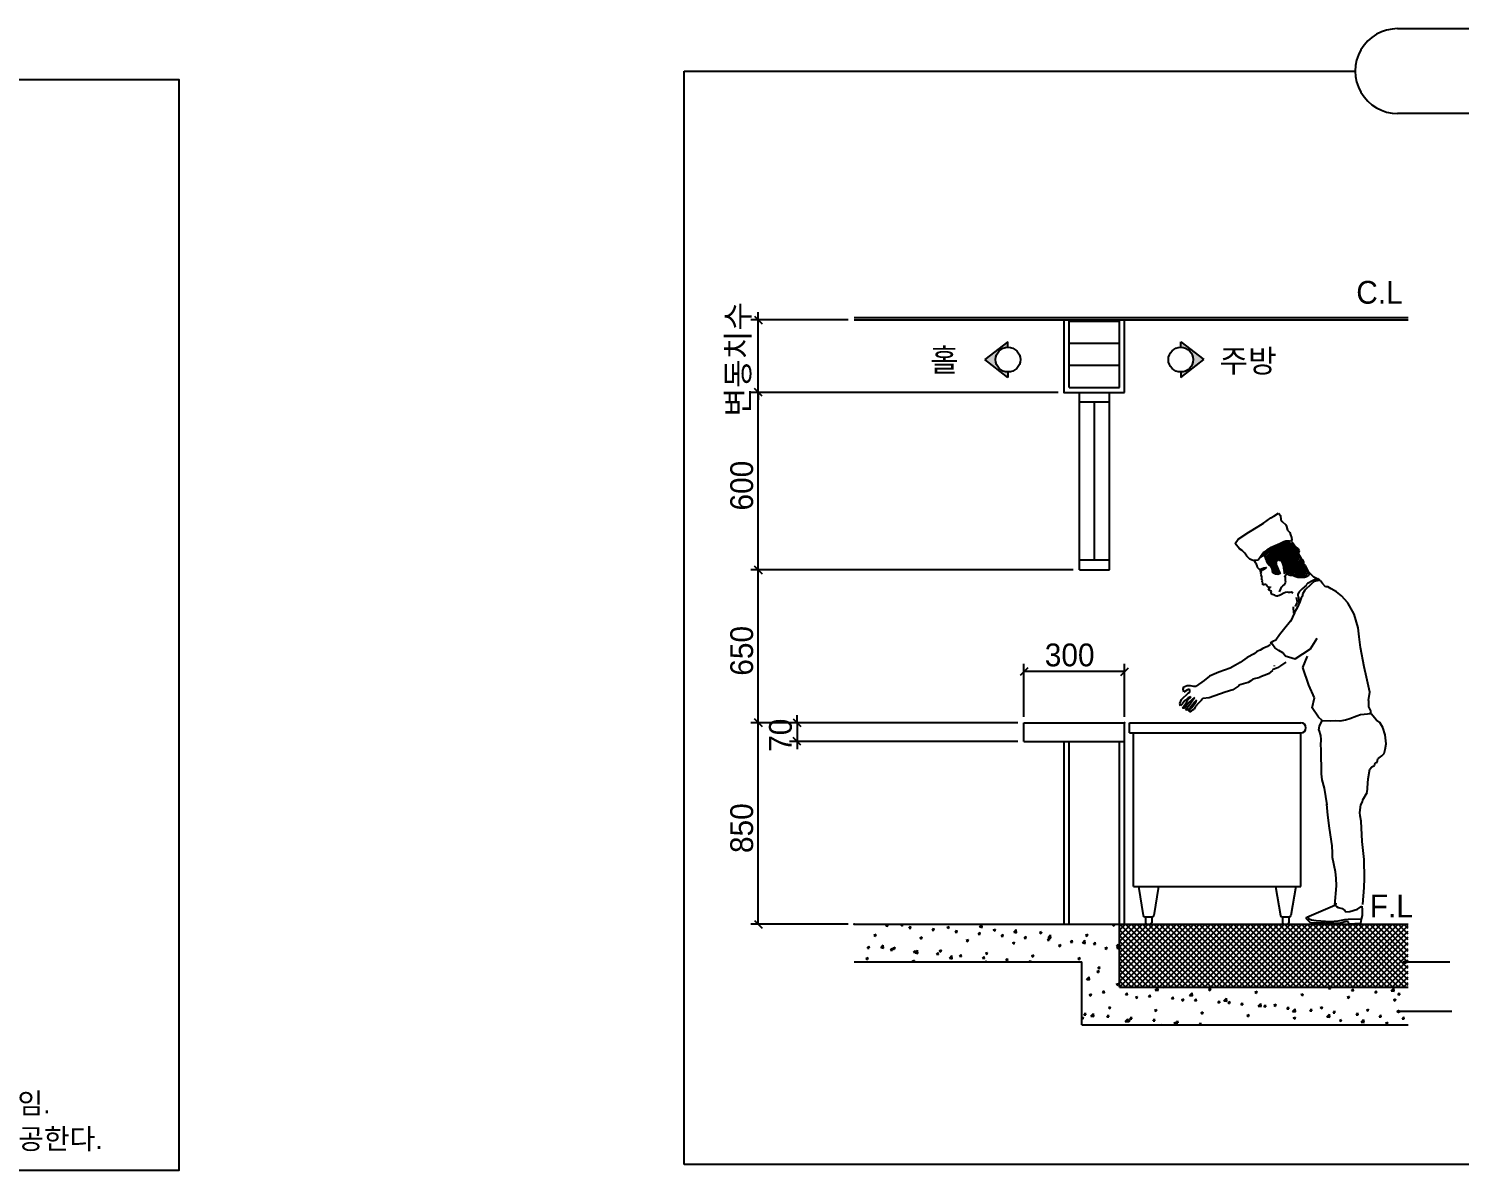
# Model space of a CAD drawing. Header units: millimetres. Extents: x 64500 to 245413, y 550 to 33013.
# Drawn here: x 222193 to 231235, y 11086 to 18300 of the extents above; entities that cross this region are included whole.
import ezdxf

# ---------------------------------------------------------------- set-up
doc = ezdxf.new("R2010")
doc.units = ezdxf.units.MM
doc.header["$LTSCALE"] = 150
doc.header["$MEASUREMENT"] = 0
doc.header["$PDSIZE"] = -10
doc.layers.get('0').update_dxf_attribs({"linetype": 'CONTINUOUS'})
doc.layers.add('SUNIL_BLOCK', color=29, linetype='CONTINUOUS')
doc.styles.add('선일금속', font='')
doc.styles.get('선일금속').set_extended_font_data('Dotum')

msp = doc.modelspace()

# ---------------------------------------------------------------- hatches: boundary and pattern name
at = {"layer": 'SUNIL_BLOCK'}
for points in [[(228382.5, 16286.6), (228382.5, 16321.1), (228236.9, 16208.4), (228382.5, 16095.8), (228382.5, 16130.2, -0.414214), (228304.3, 16208.4, -0.414214)], [(229552.8, 16208.4, -0.414214), (229474.6, 16130.2), (229474.6, 16095.8), (229620.3, 16208.4), (229474.6, 16321.1), (229474.6, 16286.6, -0.414214)]]:
    msp.add_hatch(color=256, dxfattribs=at).paths.add_polyline_path(points)

# ---------------------------------------------------------------- linework, layer by layer
for p, q in [((227371.5, 16459.4), (226756.6, 16459.4)), ((226804.6, 16459.4), (226804.6, 16507.4)), ((226804.6, 16001.3), (226804.6, 16459.4)), ((228699.3, 16001.3), (226756.6, 16001.3)), ((228660.9, 16001.3), (226756.6, 16001.3)), ((226804.6, 14879.2), (226804.6, 16001.3)), ((226804.6, 16001.3), (226804.6, 15953.3)), ((228795.4, 14879.2), (226756.6, 14879.2)), ((228795.4, 14879.2), (226756.6, 14879.2)), ((226804.6, 13913.7), (226804.6, 14879.2)), ((228483.1, 13952.1), (228483.1, 14285.2)), ((229119.5, 14237.2), (228483.1, 14237.2)), ((229119.5, 13952.1), (229119.5, 14285.2)), ((227049.4, 13913.7), (227049.4, 13961.7)), ((228444.7, 13913.7), (226756.6, 13913.7)), ((228444.7, 13913.7), (226756.6, 13913.7)), ((226804.6, 12640.9), (226804.6, 13913.7)), ((228444.7, 13913.7), (227001.4, 13913.7)), ((227049.4, 13913.7), (227049.4, 13795.8)), ((228444.7, 13795.8), (227001.4, 13795.8)), ((227049.4, 13795.8), (227049.4, 13747.8)), ((227371.5, 12640.9), (226756.6, 12640.9))]:
    msp.add_line(p, q)
at = {"color": 0, "linetype": 'ByBlock', "lineweight": -2}
for p, q in [((226780.6, 16483.4), (226828.6, 16435.4)), ((226828.6, 15977.3), (226780.6, 16025.3)), ((226828.6, 15977.3), (226780.6, 16025.3)), ((226780.6, 14903.2), (226828.6, 14855.2)), ((226828.6, 14855.2), (226780.6, 14903.2)), ((228507.1, 14261.2), (228459.1, 14213.2)), ((229095.5, 14213.2), (229143.5, 14261.2)), ((226780.6, 13937.7), (226828.6, 13889.7)), ((226828.6, 13889.7), (226780.6, 13937.7)), ((227025.4, 13937.7), (227073.4, 13889.7)), ((227073.4, 13771.8), (227025.4, 13819.8)), ((226780.6, 12664.9), (226828.6, 12616.9))]:
    msp.add_line(p, q, dxfattribs=at)
at = {"color": 0}
for p, q in [((229978.1, 14876.9), (229986, 14887.2)), ((229980.1, 14870.5), (229996.5, 14891.6)), ((229995.6, 14881.4), (230004.8, 14893.4)), ((230007.6, 14887.8), (230012.7, 14894.4))]:
    msp.add_line(p, q, dxfattribs=at)
at = {"layer": 'SUNIL_BLOCK'}
for p, q in [((230845.2, 18299.7), (235210.5, 18299.7)), ((226335.1, 11123), (226335.1, 18031.6)), ((226335.1, 18031.6), (230577.1, 18031.6)), ((235210.5, 17763.6), (230845.2, 17763.6)), ((227409.9, 16475.4), (230912.5, 16475.4)), ((227409.9, 16459.4), (230912.5, 16459.4)), ((228737.7, 16001.3), (228737.7, 16459.4)), ((228769.5, 16033.1), (228769.5, 16459.4)), ((229087.7, 16033.1), (229087.7, 16459.4)), ((229119.5, 16001.3), (229119.5, 16459.4)), ((228769.5, 16450.8), (229087.7, 16450.8)), ((228382.5, 16321.1), (228236.9, 16208.4)), ((228382.5, 16286.6), (228382.5, 16321.1)), ((228769.5, 16311.6), (229087.7, 16311.6)), ((229474.6, 16286.6), (229474.6, 16321.1)), ((229474.6, 16321.1), (229620.3, 16208.4)), ((228382.5, 16095.8), (228236.9, 16208.4)), ((229474.6, 16095.8), (229620.3, 16208.4)), ((228382.5, 16130.2), (228382.5, 16095.8)), ((228769.5, 16172.4), (229087.7, 16172.4)), ((229474.6, 16130.2), (229474.6, 16095.8)), ((228769.5, 16033.1), (229087.7, 16033.1)), ((228769.5, 16033.1), (229087.7, 16033.1)), ((228737.7, 16001.3), (229119.5, 16001.3)), ((228833.8, 14879.2), (228833.8, 16001.3)), ((228833.8, 15942.6), (229023.4, 15942.6)), ((228928.6, 14944.1), (228928.6, 15942.6)), ((229023.4, 14879.2), (229023.4, 16001.3)), ((229997, 15175), (230044.3, 15209.1)), ((230044.3, 15209.1), (230063.6, 15219.8)), ((230063.6, 15219.8), (230091.4, 15238.8)), ((230091.4, 15238.8), (230104, 15224.2)), ((230104, 15224.2), (230107.5, 15196.7)), ((230107.5, 15196.7), (230115.2, 15185.9)), ((229838.3, 15074.8), (229905.1, 15117.4)), ((229905.1, 15117.4), (229963.3, 15152.9)), ((229963.3, 15152.9), (229997, 15175)), ((230115.2, 15185.9), (230138.2, 15165)), ((230138.2, 15165), (230143, 15153.8)), ((230143, 15153.8), (230148.9, 15131)), ((230148.9, 15131), (230163.4, 15115.3)), ((230163.4, 15115.3), (230167.1, 15101)), ((229818.4, 15045.6), (229838.3, 15074.8)), ((229846.3, 15012.5), (229818.4, 15045.6)), ((229863.1, 15002.9), (229846.3, 15012.5)), ((230004.7, 14966.1), (230046.5, 15020.3)), ((230009.9, 14954.6), (230069.7, 15032.2)), ((230015.4, 14943.5), (230090.8, 15041.2)), ((230046.8, 15020.5), (230019.1, 15003.8)), ((230019.5, 14930.6), (230112.4, 15051.1)), ((230025.2, 14919.7), (230133.5, 15060.1)), ((230032.6, 14911.1), (230148.7, 15061.6)), ((230041.6, 14904.5), (230161.9, 15060.4)), ((230055.4, 15026), (230046.8, 15020.5)), ((230050.4, 14897.7), (230170.7, 15053.6)), ((230100.1, 15045.2), (230055.4, 15026)), ((230098.2, 14941.5), (230182.1, 15050.2)), ((230125.5, 15057.3), (230100.1, 15045.2)), ((230108.6, 14936.6), (230189, 15040.8)), ((230116.6, 14928.8), (230196, 15031.8)), ((230120.5, 14915.7), (230203.4, 15023)), ((230124.7, 14902.9), (230211.8, 15015.8)), ((230138.9, 15062), (230125.5, 15057.3)), ((230148.6, 15061.6), (230138.9, 15062)), ((230161.3, 15060.5), (230148.6, 15061.6)), ((230170.7, 15058.7), (230161.3, 15060.5)), ((230167.1, 15101), (230173.8, 15084)), ((230177.4, 15069.7), (230170.7, 15058.7)), ((230173.8, 15084), (230177.4, 15069.7)), ((230174.8, 15058.4), (230180.8, 15052)), ((230180.8, 15052), (230190.3, 15039)), ((230190.3, 15039), (230202.2, 15024.1)), ((230202.2, 15024.1), (230216.3, 15011.9)), ((230216.3, 15011.9), (230222.5, 15000.9)), ((228833.8, 14944.1), (229023.4, 14944.1)), ((229879.6, 14985.8), (229863.1, 15002.9)), ((229891.4, 14966.5), (229879.6, 14985.8)), ((229905.6, 14953.8), (229891.4, 14966.5)), ((229911, 14948.5), (229905.6, 14953.8)), ((229936.2, 14936.9), (229911, 14948.5)), ((229951.3, 14939.9), (229941.2, 14941.1)), ((229945.8, 14925.2), (229941.7, 14936.5)), ((229952.1, 14916.5), (229945.8, 14925.2)), ((229963.6, 14941.5), (229951.3, 14939.9)), ((229968.1, 14946.8), (229963.6, 14941.5)), ((229969.2, 14949.9), (229964.1, 14940.5)), ((229979, 14959.9), (229968.1, 14946.8)), ((229982.5, 14969.5), (229969.2, 14949.9)), ((229995.2, 14971.6), (229979, 14959.9)), ((229989.2, 14977.7), (229982.5, 14969.5)), ((230000.1, 14990.9), (229989.2, 14977.7)), ((229994.5, 14971.2), (230020.2, 15004.5)), ((230008.7, 14963.8), (229995.2, 14971.6)), ((230019.1, 15003.8), (230000.1, 14990.9)), ((230009.9, 14954.6), (230008.7, 14963.8)), ((230016.4, 14941.2), (230009.9, 14954.6)), ((230021.1, 14925.3), (230016.4, 14941.2)), ((230030.5, 14912.6), (230021.1, 14925.3)), ((230047.8, 14894.4), (230079.1, 14935)), ((230091.8, 14944.1), (230075.5, 14932.4)), ((230075.5, 14932.4), (230076.7, 14923.2)), ((230076.7, 14923.2), (230078.2, 14911.6)), ((230094.3, 14944.4), (230091.8, 14944.1)), ((230105.3, 14936.2), (230094.3, 14944.4)), ((230110, 14936.8), (230105.3, 14936.2)), ((230116, 14930.5), (230110, 14936.8)), ((230120.1, 14919.2), (230116, 14930.5)), ((230126.8, 14887.3), (230219.1, 15006.9)), ((230129, 14872), (230219.3, 14989)), ((230133.2, 14841), (230227.9, 14963.7)), ((230136.3, 14863.2), (230221.5, 14973.6)), ((230154, 14849.7), (230234.5, 14954)), ((230165.7, 14846.5), (230241.8, 14945.2)), ((230179.2, 14845.9), (230247.5, 14934.4)), ((230219.3, 14988.7), (230217.9, 14979)), ((230217.9, 14979), (230233.5, 14955.2)), ((230222.5, 15000.9), (230219.3, 14988.7)), ((230233.5, 14955.2), (230242.3, 14944.5)), ((230242.3, 14944.5), (230249.2, 14931.2)), ((230250.1, 14924.2), (230246.8, 14909.8)), ((230249.2, 14931.2), (230250.1, 14924.2)), ((228833.8, 14879.2), (229023.4, 14879.2)), ((229958.3, 14905.5), (229952.1, 14916.5)), ((229959.8, 14893.9), (229958.3, 14905.5)), ((229971.4, 14881.4), (229959.8, 14893.9)), ((229976.5, 14882), (229971.4, 14881.4)), ((229980.8, 14868.3), (229976.5, 14882)), ((229978.4, 14883.9), (229995.6, 14891.4)), ((229982.1, 14875.1), (229978.4, 14875.4)), ((229979.8, 14856.4), (229984.8, 14857.1)), ((229983.5, 14847.6), (229979.8, 14856.4)), ((229984.8, 14857.1), (229980.8, 14868.3)), ((229988.1, 14877.5), (229982.1, 14875.1)), ((229987.5, 14836.3), (229983.5, 14847.6)), ((229988.4, 14829.3), (229987.5, 14836.3)), ((229995, 14881.1), (229988.1, 14877.5)), ((230001.6, 14884.5), (229995, 14881.1)), ((229995.6, 14891.4), (230000.5, 14892.8)), ((230000.5, 14892.8), (230012.2, 14894.3)), ((230005, 14886.5), (230001.6, 14884.5)), ((230009.5, 14888.8), (230005, 14886.5)), ((230016.9, 14894.9), (230009.5, 14888.8)), ((230012.2, 14894.3), (230016.9, 14894.9)), ((230044.3, 14902.6), (230030.5, 14912.6)), ((230051.2, 14886.7), (230044.3, 14902.6)), ((230057, 14861.7), (230051.2, 14886.7)), ((230052.3, 14881.9), (230077.8, 14915)), ((230055.5, 14867.9), (230082.1, 14902.3)), ((230073.3, 14852), (230057, 14861.7)), ((230062.4, 14858.5), (230086.7, 14890.1)), ((230072, 14852.8), (230091.8, 14878.4)), ((230088.5, 14851.5), (230073.3, 14852)), ((230078.2, 14911.6), (230082, 14902.5)), ((230082, 14902.5), (230089.7, 14882.4)), ((230085.2, 14851.6), (230097.3, 14867.4)), ((230103.1, 14855.9), (230088.5, 14851.5)), ((230089.7, 14882.4), (230103.1, 14855.9)), ((230102.3, 14855.6), (230102.9, 14856.3)), ((230120.7, 14914.6), (230120.1, 14919.2)), ((230124.1, 14907.9), (230120.7, 14914.6)), ((230125.6, 14896.3), (230124.1, 14907.9)), ((230126.5, 14889.6), (230125.6, 14896.3)), ((230125.6, 14856.3), (230129.8, 14864)), ((230127.7, 14880.1), (230126.5, 14889.6)), ((230126.5, 14875.3), (230135.3, 14863.9)), ((230128.3, 14875.6), (230127.7, 14880.1)), ((230131.4, 14871.3), (230128.3, 14875.6)), ((230129.8, 14864), (230132, 14866.7)), ((230132, 14866.7), (230131.4, 14871.3)), ((230136.5, 14831.9), (230132.4, 14843.2)), ((230135.3, 14863.9), (230144.5, 14858.2)), ((230137.4, 14824.9), (230136.5, 14831.9)), ((230144.5, 14858.2), (230153, 14850)), ((230153, 14850), (230166.7, 14846.2)), ((230166.7, 14846.2), (230182.7, 14845.8)), ((230182.7, 14845.8), (230195.9, 14840.7)), ((230190.8, 14842.7), (230248.6, 14917.6)), ((230195.9, 14840.7), (230207.3, 14835.3)), ((230201.3, 14838.1), (230257.8, 14911.2)), ((230207.3, 14835.3), (230213.7, 14833.9)), ((230212.4, 14834.2), (230264.7, 14902)), ((230213.7, 14833.9), (230245.6, 14833.4)), ((230226.1, 14833.7), (230270.2, 14890.8)), ((230240, 14833.5), (230275.6, 14879.7)), ((230245.6, 14833.4), (230255.5, 14833.6)), ((230262.3, 14907.1), (230251, 14917.4)), ((230254.1, 14833.5), (230281.1, 14868.5)), ((230255.5, 14833.6), (230268.2, 14838.5)), ((230282.9, 14864.8), (230262.3, 14907.1)), ((230268.2, 14838.5), (230283, 14846.2)), ((230300.1, 14848.4), (230282.9, 14864.8)), ((230283, 14846.2), (230286.4, 14849)), ((230286.4, 14849), (230288.5, 14852.6)), ((230288.5, 14852.6), (230290.2, 14856.4)), ((230314.6, 14833.5), (230300.1, 14848.4)), ((230327.8, 14828.3), (230314.6, 14833.5)), ((229986.2, 14826.5), (229988.4, 14829.3)), ((229987.4, 14817.4), (229986.2, 14826.5)), ((229990.2, 14815.3), (229987.4, 14817.4)), ((229988.9, 14805.8), (229990.2, 14815.3)), ((229989.2, 14803.3), (229988.9, 14805.8)), ((229992.3, 14799.1), (229989.2, 14803.3)), ((229993.2, 14792.1), (229992.3, 14799.1)), ((229994.1, 14785.3), (229993.2, 14792.1)), ((230001.3, 14786.3), (229994.1, 14785.3)), ((230003.9, 14786.6), (230001.3, 14786.3)), ((230013.7, 14787.9), (230003.9, 14786.6)), ((230011.2, 14787.5), (230013.7, 14787.9)), ((230016.9, 14783.3), (230011.2, 14787.5)), ((230020.3, 14776.9), (230016.9, 14783.3)), ((230025.9, 14770.5), (230020.3, 14776.9)), ((230031.3, 14768.7), (230025.9, 14770.5)), ((230029.9, 14759.2), (230036.7, 14767.2)), ((230036.2, 14750.5), (230029.9, 14759.2)), ((230034.1, 14766.9), (230031.3, 14768.7)), ((230046.9, 14745), (230036.2, 14750.5)), ((230036.7, 14767.2), (230041.1, 14770)), ((230041.1, 14770), (230043, 14774.9)), ((230045.6, 14735.2), (230046.9, 14745)), ((230097.5, 14741.9), (230107.8, 14759.7)), ((230107.8, 14759.7), (230111.6, 14769.8)), ((230111.6, 14769.8), (230120.5, 14778)), ((230120.5, 14778), (230127.3, 14785.8)), ((230127.3, 14785.8), (230129.5, 14786.1)), ((230129.5, 14786.1), (230137.8, 14801.4)), ((230136.6, 14810.6), (230137.4, 14824.9)), ((230137.8, 14801.4), (230136.6, 14810.6)), ((230173.4, 14739.9), (230163.6, 14736.4)), ((230184.4, 14732), (230173.4, 14739.9)), ((230222.9, 14740.9), (230215, 14725.8)), ((230242.5, 14760.2), (230222.9, 14740.9)), ((230268.2, 14784.2), (230242.5, 14760.2)), ((230258.9, 14750.9), (230243.9, 14726.1)), ((230298.2, 14789.5), (230258.9, 14750.9)), ((230276.2, 14793.1), (230266.9, 14785)), ((230306.9, 14810.1), (230275.7, 14794)), ((230318.5, 14806.7), (230298.2, 14789.5)), ((230320.3, 14817.1), (230306.9, 14810.1)), ((230345.3, 14813.4), (230318.5, 14806.7)), ((230339, 14823.6), (230320.3, 14817.1)), ((230341.4, 14820.5), (230327.8, 14828.3)), ((230352.5, 14816), (230341.4, 14824.5)), ((230357.3, 14810.1), (230345.3, 14813.4)), ((230371.1, 14792.8), (230357.3, 14810.1)), ((230388.9, 14771.9), (230371.1, 14792.8)), ((230404.7, 14772.3), (230388.9, 14771.9)), ((230424.9, 14759.8), (230404.7, 14772.3)), ((230457.8, 14741.3), (230424.9, 14759.8)), ((230490.4, 14715.6), (230457.8, 14741.3)), ((230046.2, 14730.6), (230045.6, 14735.2)), ((230054.7, 14724.6), (230046.2, 14730.6)), ((230059.7, 14723), (230054.7, 14724.6)), ((230070.5, 14719.8), (230059.7, 14723)), ((230071.1, 14714.9), (230070.5, 14719.8)), ((230081.2, 14714), (230071.1, 14714.9)), ((230085.9, 14714.6), (230081.2, 14714)), ((230091, 14715.3), (230085.9, 14714.6)), ((230098.3, 14718.4), (230091, 14715.3)), ((230103, 14719), (230098.3, 14718.4)), ((230114.8, 14725.5), (230103, 14719)), ((230117, 14728), (230114.8, 14725.5)), ((230126.5, 14731.7), (230117, 14728)), ((230135.7, 14737.5), (230126.5, 14731.7)), ((230145.9, 14738.8), (230135.7, 14737.5)), ((230156, 14737.7), (230145.9, 14738.8)), ((230163.6, 14736.4), (230156, 14737.7)), ((230199.7, 14648.7), (230211.4, 14675)), ((230211.4, 14675), (230206.2, 14705.4)), ((230226.3, 14677.9), (230210.4, 14640.1)), ((230215, 14725.8), (230214, 14713)), ((230214, 14713), (230217.9, 14709.5)), ((230217.9, 14709.5), (230220, 14688.1)), ((230220, 14688.1), (230221.1, 14678.4)), ((230221.1, 14678.4), (230223.2, 14664.4)), ((230236, 14703.4), (230226.3, 14677.9)), ((230243, 14713.4), (230236, 14703.4)), ((230243.9, 14726.1), (230243, 14713.4)), ((230529.6, 14672.5), (230490.4, 14715.6)), ((230570.8, 14600.2), (230529.6, 14672.5)), ((230193.7, 14608.9), (230168.5, 14554)), ((230190, 14606.7), (230186.9, 14645.4)), ((230210.4, 14640.1), (230192.2, 14608.9)), ((230595.3, 14514.6), (230570.8, 14600.2)), ((230097.7, 14468.8), (230074.4, 14436.6)), ((230123.9, 14500.7), (230097.7, 14468.8)), ((230167.7, 14555.5), (230123.9, 14500.7)), ((230602, 14457.6), (230595.3, 14514.6)), ((229993, 14383), (229975.5, 14371.8)), ((230023.4, 14396.2), (229993, 14383)), ((230038.8, 14407.5), (230023.4, 14396.2)), ((230056.6, 14427.9), (230039, 14416.7)), ((230039, 14416.7), (230053.9, 14411.7)), ((230068.2, 14387.8), (230053.8, 14409.2)), ((230074.4, 14436.6), (230056.6, 14427.9)), ((230094.8, 14370.7), (230068.2, 14387.8)), ((230198.4, 14318.4), (230294.8, 14381.1)), ((230294.8, 14381.1), (230336.7, 14447.6)), ((230610.2, 14388.7), (230602, 14457.6)), ((230633.8, 14268.2), (230610.2, 14388.7)), ((229850.8, 14293.6), (229820.3, 14278.2)), ((229894.2, 14325.2), (229850.8, 14293.6)), ((229937.4, 14349.5), (229894.2, 14325.2)), ((229955.1, 14363.2), (229937.4, 14349.5)), ((229975.5, 14371.8), (229955.1, 14363.2)), ((230119.7, 14355.8), (230094.8, 14370.7)), ((230137.7, 14296.8), (230104.8, 14274.4)), ((230133.7, 14336.7), (230119.7, 14355.8)), ((230176.1, 14321.3), (230134, 14334.2)), ((230175.9, 14323.7), (230198.4, 14318.4)), ((230247, 14263.9), (230274.7, 14335.6)), ((229656.3, 14208.2), (229622.9, 14181.2)), ((229714.3, 14234.5), (229656.3, 14208.2)), ((229787.5, 14258.2), (229714.3, 14234.5)), ((229820.3, 14278.2), (229787.5, 14258.2)), ((229975.1, 14198.8), (229930.1, 14188.4)), ((229975.2, 14201.2), (229975.1, 14198.8)), ((230028.2, 14223.1), (229975.2, 14201.2)), ((230054.1, 14243.2), (230028.2, 14223.1)), ((230086.8, 14261.1), (230054.2, 14247.9)), ((230064.9, 14275.6), (230064.8, 14271)), ((230104.8, 14274.4), (230086.8, 14261.1)), ((230283.9, 14150.7), (230247, 14263.9)), ((230649.3, 14201.6), (230633.8, 14268.2)), ((230669.2, 14107.1), (230649.3, 14201.6)), ((229489.1, 14126.6), (229494.7, 14140.6)), ((229493.7, 14107.7), (229489.1, 14126.6)), ((229516.4, 14121.2), (229493.7, 14107.7)), ((229494.7, 14140.6), (229514.7, 14149.3)), ((229514.7, 14149.3), (229534.8, 14148.7)), ((229529, 14125.5), (229516.4, 14121.2)), ((229523.2, 14102.2), (229533.6, 14109)), ((229533.6, 14109), (229529, 14125.5)), ((229534.8, 14148.7), (229554.5, 14145.7)), ((229554.5, 14145.7), (229572.1, 14145.1)), ((229622.9, 14181.2), (229572.1, 14145.1)), ((229755.6, 14107.1), (229654.5, 14070.3)), ((229803.2, 14122), (229755.6, 14107.1)), ((229841.3, 14146.7), (229803.2, 14122)), ((229841.5, 14151.3), (229841.3, 14146.7)), ((229899.5, 14168.4), (229841.5, 14151.3)), ((229917.4, 14179.6), (229899.5, 14168.4)), ((229930.1, 14188.4), (229917.4, 14179.6)), ((230319.7, 14071.6), (230283.9, 14150.7)), ((230661.1, 14054.8), (230669.2, 14107.1)), ((229468.9, 14036.1), (229474.4, 14049.8)), ((229473.6, 14021.8), (229468.9, 14036.1)), ((229483.7, 14031), (229473.6, 14021.8)), ((229474.4, 14049.8), (229479.9, 14061.4)), ((229479.9, 14061.4), (229523.2, 14102.2)), ((229499.4, 14054), (229483.7, 14031)), ((229485.5, 14005.1), (229493.3, 14019.1)), ((229493.3, 14019.1), (229511.5, 14041.9)), ((229513.6, 14025.3), (229498, 14004.8)), ((229512.1, 14062.9), (229499.4, 14054)), ((229510.4, 14004.4), (229523.3, 14018.2)), ((229511.5, 14041.9), (229519.7, 14058)), ((229522.3, 14071.8), (229512.1, 14062.9)), ((229526.5, 14041.5), (229513.6, 14025.3)), ((229519.7, 14058), (229537.4, 14076)), ((229537.5, 14078.4), (229522.3, 14071.8)), ((229523.3, 14018.2), (229562.2, 14073.1)), ((229562.2, 14073.1), (229526.5, 14041.5)), ((229551.1, 14029.1), (229532.9, 14008.4)), ((229537.4, 14076), (229537.5, 14078.4)), ((229545.4, 14010.5), (229550.8, 14019.5)), ((229550.8, 14019.5), (229556, 14024)), ((229556.5, 14038.1), (229551.1, 14029.1)), ((229556, 14024), (229569.1, 14044.8)), ((229561.4, 14045.1), (229556.5, 14038.1)), ((229566.7, 14049.5), (229561.4, 14045.1)), ((229571, 14021.4), (229565.6, 14014.5)), ((229574.2, 14056.4), (229566.7, 14049.5)), ((229569.1, 14044.8), (229574.2, 14056.4)), ((229573.3, 14025.9), (229571, 14021.4)), ((229586.1, 14037.3), (229573.3, 14025.9)), ((229594.1, 14046.3), (229586.1, 14037.3)), ((229604.2, 14055.5), (229594.1, 14046.3)), ((229614.4, 14066.9), (229604.2, 14055.5)), ((229654.5, 14070.3), (229614.4, 14066.9)), ((230304.3, 14009.1), (230319.7, 14071.6)), ((230660.4, 14054.7), (230660.4, 14015.1)), ((229498, 14004.8), (229485.5, 14005.1)), ((229507.5, 13992.8), (229507.6, 13995.2)), ((229520, 13994.9), (229507.5, 13992.8)), ((229507.6, 13995.2), (229510.4, 14004.4)), ((229532.9, 14008.4), (229520, 13994.9)), ((229524.9, 13987.7), (229532.5, 13996.7)), ((229530, 13985.1), (229524.9, 13987.7)), ((229534.7, 13982.7), (229530, 13985.1)), ((229532.5, 13996.7), (229535.2, 14001.2)), ((229537.2, 13982.7), (229534.7, 13982.7)), ((229535.2, 14001.2), (229537.9, 14003.6)), ((229547.5, 13994.1), (229537.2, 13982.7)), ((229537.9, 14003.6), (229545.4, 14010.5)), ((229552.6, 13993.9), (229547.5, 13994.1)), ((229557.9, 14000.6), (229552.6, 13993.9)), ((229560.1, 14000.5), (229557.9, 14000.6)), ((229565.6, 14014.5), (229560.1, 14000.5)), ((230344.1, 13948.7), (230304.3, 14009.1)), ((230367.5, 13927.2), (230344.1, 13948.7)), ((230368.2, 13928.6), (230360.9, 13924.1)), ((230421.5, 13924.8), (230369.6, 13926.7)), ((230516.2, 13930), (230479.6, 13923.4)), ((230542.6, 13939.6), (230516.2, 13930)), ((230587, 13954.7), (230542.6, 13939.6)), ((230611.3, 13964.4), (230587, 13954.7)), ((230676.9, 13971.2), (230611.3, 13964.4)), ((230660.4, 14015.1), (230676.7, 13984.7)), ((230676.7, 13984.7), (230668.5, 13971)), ((230711.1, 13931), (230676.9, 13971.2)), ((230732.8, 13915.1), (230711.1, 13931)), ((228483.1, 13913.7), (229119.5, 13913.7)), ((228483.1, 13795.8), (228483.1, 13913.7)), ((229119.5, 13795.8), (229119.5, 13913.7)), ((229151.3, 13913.7), (230233.3, 13913.7)), ((229151.3, 13850.1), (229151.3, 13913.7)), ((229151.3, 13850.1), (230233.3, 13850.1)), ((229175.2, 12879.5), (229175.2, 13850.1)), ((230233.3, 12879.5), (230233.3, 13850.1)), ((230346.9, 13866.9), (230350.8, 13893.6)), ((230346.9, 13866.9), (230357.9, 13832.5)), ((230350.8, 13893.6), (230368.6, 13925.5)), ((230450.5, 13925.1), (230421.5, 13924.8)), ((230479.6, 13923.4), (230450.5, 13925.1)), ((230752.1, 13883.6), (230732.8, 13915.1)), ((230765.8, 13838), (230752.1, 13883.6)), ((230771.9, 13780.1), (230765.8, 13838)), ((228483.1, 13795.8), (229119.5, 13795.8)), ((228737.7, 12640.9), (228737.7, 13795.8)), ((228769.5, 12640.9), (228769.5, 13795.8)), ((229087.7, 12640.9), (229087.7, 13795.8)), ((229119.5, 12640.9), (229119.5, 13795.8)), ((230360.2, 13801.6), (230357.6, 13778.2)), ((230357.6, 13778.2), (230360.3, 13741.6)), ((230357.9, 13832.5), (230359.8, 13807.6)), ((230359.8, 13807.6), (230360.2, 13801.6)), ((230766.5, 13744.8), (230771.9, 13780.1)), ((230360.3, 13741.6), (230362.8, 13590.7)), ((230699.5, 13644.6), (230702.3, 13660.3)), ((230702.3, 13660.3), (230716.3, 13665.2)), ((230716.3, 13665.2), (230720.9, 13686.8)), ((230720.9, 13686.8), (230744.6, 13704.1)), ((230744.6, 13704.1), (230760, 13718.9)), ((230760, 13718.9), (230766.5, 13744.8)), ((230362.8, 13590.7), (230367, 13553.7)), ((230659.9, 13560.1), (230670, 13620.8)), ((230670, 13620.8), (230681.4, 13635.3)), ((230681.4, 13635.3), (230699.5, 13644.6)), ((230367, 13553.7), (230380.2, 13500.2)), ((230380.2, 13500.2), (230398.7, 13395.5)), ((230624.3, 13427.1), (230652, 13473.9)), ((230652, 13473.9), (230659.9, 13560.1)), ((230403, 13329), (230397.7, 13398.9)), ((230605.5, 13345.8), (230612.8, 13394.6)), ((230612.8, 13394.6), (230622.3, 13414.9)), ((230622.3, 13414.9), (230624.3, 13427.1)), ((230413.8, 13248), (230403, 13329)), ((230609.2, 13324.8), (230605.5, 13345.8)), ((230615.4, 13292), (230609.2, 13324.8)), ((230430.9, 13136.9), (230413.8, 13248)), ((230621.3, 13163.2), (230615.4, 13292)), ((230433.5, 13092.7), (230430.9, 13136.9)), ((230632.7, 13050.8), (230621.3, 13163.2)), ((230432.8, 13072.2), (230433.5, 13092.7)), ((230433.5, 13062.9), (230432.8, 13072.2)), ((230451.4, 12971.3), (230433.5, 13062.9)), ((230635.9, 12929.5), (230632.7, 13050.8)), ((230456.1, 12932.6), (230451.4, 12971.3)), ((230459.1, 12883.8), (230456.1, 12932.6)), ((229175.2, 12879.5), (230233.3, 12879.5)), ((229207, 12879.5), (229237.7, 12695.3)), ((229334.3, 12879.5), (229303.6, 12695.3)), ((230074.2, 12879.5), (230104.9, 12695.3)), ((230201.4, 12879.5), (230170.7, 12695.3)), ((230449.1, 12762.2), (230459.1, 12883.8)), ((230626.1, 12766.2), (230633.1, 12873.6)), ((230633.1, 12873.6), (230635.9, 12929.5)), ((230271.7, 12684.9), (230449.1, 12762.2)), ((230455.1, 12774.9), (230453.3, 12759.8)), ((230453.3, 12759.8), (230457.8, 12753.6)), ((230457.8, 12753.6), (230470, 12747.2)), ((230591.6, 12736.9), (230619.3, 12754.5)), ((230619.3, 12754.5), (230620.9, 12732.6)), ((229245.6, 12688.6), (229295.8, 12688.6)), ((229250.8, 12688.6), (229250.8, 12648.8)), ((229290.6, 12688.6), (229290.6, 12648.8)), ((230112.7, 12688.6), (230162.9, 12688.6)), ((230117.9, 12688.6), (230117.9, 12648.8)), ((230157.7, 12688.6), (230157.7, 12648.8)), ((230266.4, 12676.3), (230271.7, 12684.9)), ((230293.4, 12649.4), (230266.4, 12676.3)), ((230280, 12680.9), (230279.7, 12685.5)), ((230285.4, 12673.1), (230280, 12680.9)), ((230299.9, 12665.7), (230285.4, 12673.1)), ((230329.9, 12662.5), (230299.9, 12665.7)), ((230418.4, 12656.9), (230329.9, 12662.5)), ((230467.7, 12660.5), (230418.4, 12656.9)), ((230509.6, 12669.4), (230467.7, 12660.5)), ((230470, 12747.2), (230495.5, 12739.8)), ((230495.5, 12739.8), (230512.3, 12727.1)), ((230533.4, 12671.2), (230509.6, 12669.4)), ((230512.3, 12727.1), (230516.8, 12720.1)), ((230516.8, 12720.1), (230543.5, 12722.1)), ((230614.3, 12673.4), (230533.4, 12671.2)), ((230543.5, 12722.1), (230591.6, 12736.9)), ((230614.4, 12672.6), (230609.4, 12646.3)), ((230621.5, 12695.5), (230614.4, 12672.6)), ((230620.9, 12732.6), (230621.5, 12695.5)), ((227409.9, 12640.9), (229087.7, 12640.9)), ((227534.2, 12571.7), (227548.4, 12577.2)), ((227534.3, 12571.6), (227544.4, 12564.8)), ((227544.5, 12564.8), (227548.6, 12577)), ((227611.1, 12629.8), (227620.3, 12640.9)), ((227611.2, 12629.8), (227623.3, 12628.7)), ((227623.8, 12628.7), (227621.5, 12640.9)), ((227704.9, 12637.3), (227714.3, 12640.9)), ((227705.1, 12637.1), (227715.2, 12630.3)), ((227715.2, 12630.3), (227718.8, 12640.9)), ((227756.8, 12617.1), (227766.6, 12628.8)), ((227756.9, 12617), (227769.1, 12616)), ((227769.5, 12615.9), (227767.2, 12628.7)), ((227902.6, 12604.3), (227912.4, 12616)), ((227902.7, 12604.3), (227914.8, 12603.2)), ((227915.3, 12603.2), (227912.9, 12615.9)), ((227996.9, 12621), (228011.2, 12626.5)), ((227997.1, 12620.8), (228007.2, 12614)), ((228007.2, 12614), (228011.4, 12626.3)), ((228048.3, 12591.6), (228058.1, 12603.3)), ((228048.4, 12591.5), (228060.6, 12590.5)), ((228061, 12590.4), (228058.7, 12603.2)), ((228194.1, 12578.8), (228203.9, 12590.5)), ((228194.2, 12578.8), (228206.3, 12577.7)), ((228202.1, 12623.9), (228218, 12640.4)), ((228202.2, 12623.8), (228220.3, 12621)), ((228206.8, 12577.7), (228204.4, 12590.4)), ((228220.2, 12621), (228218, 12640.3)), ((228289, 12604.7), (228303.2, 12610.2)), ((228289.1, 12604.6), (228299.2, 12597.8)), ((228299.3, 12597.8), (228303.4, 12610)), ((228339.8, 12566.1), (228349.6, 12577.8)), ((228352.5, 12564.9), (228350.2, 12577.7)), ((228419, 12590.3), (228434.8, 12606.8)), ((228419.1, 12590.1), (228437.2, 12587.3)), ((228437.1, 12587.3), (228434.8, 12606.6)), ((228581, 12588.5), (228595.2, 12593.9)), ((228581.1, 12588.3), (228591.2, 12581.5)), ((228591.3, 12581.5), (228595.4, 12593.8)), ((228635.9, 12556.6), (228651.7, 12573.1)), ((228653.9, 12553.7), (228651.7, 12573)), ((228873, 12572.2), (228887.2, 12577.6)), ((228873.1, 12572), (228883.3, 12565.2)), ((228883.3, 12565.2), (228887.4, 12577.5)), ((229043.7, 12637.7), (229052, 12640.9)), ((229043.9, 12637.6), (229054, 12630.7)), ((229054, 12630.7), (229057.4, 12640.9)), ((229087.7, 12640.9), (230912.5, 12640.9)), ((229087.7, 12243.1), (229087.7, 12640.9)), ((229087.7, 12639.2), (229089.3, 12640.9)), ((229087.7, 12603.3), (229125.2, 12640.9)), ((229087.7, 12567.4), (229161.2, 12640.9)), ((229087.7, 12531.5), (229197.1, 12640.9)), ((229087.7, 12495.6), (229233, 12640.9)), ((229087.7, 12459.6), (229268.9, 12640.9)), ((229087.7, 12423.7), (229304.9, 12640.9)), ((229087.7, 12387.8), (229340.8, 12640.9)), ((229087.7, 12351.9), (229376.7, 12640.9)), ((229087.7, 12316), (229412.6, 12640.9)), ((229087.7, 12280), (229448.5, 12640.9)), ((229087.7, 12244.1), (229484.5, 12640.9)), ((229450.7, 12243.1), (229087.7, 12606.1)), ((229414.7, 12243.1), (229087.7, 12570.2)), ((229486.6, 12243.1), (229088.8, 12640.9)), ((229122.6, 12243.1), (229520.4, 12640.9)), ((229522.5, 12243.1), (229124.7, 12640.9)), ((229158.5, 12243.1), (229556.3, 12640.9)), ((229558.4, 12243.1), (229160.7, 12640.9)), ((229194.5, 12243.1), (229592.2, 12640.9)), ((229594.4, 12243.1), (229196.6, 12640.9)), ((229230.4, 12243.1), (229628.1, 12640.9)), ((229630.3, 12243.1), (229232.5, 12640.9)), ((229266.3, 12243.1), (229664.1, 12640.9)), ((229666.2, 12243.1), (229268.4, 12640.9)), ((229302.2, 12243.1), (229700, 12640.9)), ((229702.1, 12243.1), (229304.3, 12640.9)), ((229338.1, 12243.1), (229735.9, 12640.9)), ((229738, 12243.1), (229340.3, 12640.9)), ((229374.1, 12243.1), (229771.8, 12640.9)), ((229774, 12243.1), (229376.2, 12640.9)), ((229410, 12243.1), (229807.7, 12640.9)), ((229809.9, 12243.1), (229412.1, 12640.9)), ((229445.9, 12243.1), (229843.7, 12640.9)), ((229845.8, 12243.1), (229448, 12640.9)), ((229481.8, 12243.1), (229879.6, 12640.9)), ((229881.7, 12243.1), (229484, 12640.9)), ((229517.7, 12243.1), (229915.5, 12640.9)), ((229917.6, 12243.1), (229519.9, 12640.9)), ((229553.7, 12243.1), (229951.4, 12640.9)), ((229953.6, 12243.1), (229555.8, 12640.9)), ((229589.6, 12243.1), (229987.3, 12640.9)), ((229989.5, 12243.1), (229591.7, 12640.9)), ((229625.5, 12243.1), (230023.3, 12640.9)), ((230025.4, 12243.1), (229627.6, 12640.9)), ((229661.4, 12243.1), (230059.2, 12640.9)), ((230061.3, 12243.1), (229663.6, 12640.9)), ((229697.3, 12243.1), (230095.1, 12640.9)), ((230097.2, 12243.1), (229699.5, 12640.9)), ((229733.3, 12243.1), (230131, 12640.9)), ((230133.2, 12243.1), (229735.4, 12640.9)), ((229769.2, 12243.1), (230167, 12640.9)), ((230169.1, 12243.1), (229771.3, 12640.9)), ((229805.1, 12243.1), (230202.9, 12640.9)), ((230205, 12243.1), (229807.2, 12640.9)), ((229841, 12243.1), (230238.8, 12640.9)), ((230240.9, 12243.1), (229843.2, 12640.9)), ((229877, 12243.1), (230274.7, 12640.9)), ((230276.9, 12243.1), (229879.1, 12640.9)), ((229912.9, 12243.1), (230310.6, 12640.9)), ((230312.8, 12243.1), (229915, 12640.9)), ((229948.8, 12243.1), (230346.6, 12640.9)), ((230348.7, 12243.1), (229950.9, 12640.9)), ((229984.7, 12243.1), (230382.5, 12640.9)), ((230384.6, 12243.1), (229986.8, 12640.9)), ((230020.6, 12243.1), (230418.4, 12640.9)), ((230420.5, 12243.1), (230022.8, 12640.9)), ((230056.6, 12243.1), (230454.3, 12640.9)), ((230456.5, 12243.1), (230058.7, 12640.9)), ((230092.5, 12243.1), (230490.2, 12640.9)), ((230492.4, 12243.1), (230094.6, 12640.9)), ((230125.9, 12640.9), (230149.7, 12640.9)), ((230128.4, 12243.1), (230526.2, 12640.9)), ((230528.3, 12243.1), (230130.5, 12640.9)), ((230164.3, 12243.1), (230562.1, 12640.9)), ((230564.2, 12243.1), (230166.5, 12640.9)), ((230200.2, 12243.1), (230598, 12640.9)), ((230600.1, 12243.1), (230202.4, 12640.9)), ((230236.2, 12243.1), (230633.9, 12640.9)), ((230636.1, 12243.1), (230238.3, 12640.9)), ((230272.1, 12243.1), (230669.8, 12640.9)), ((230672, 12243.1), (230274.2, 12640.9)), ((230477.6, 12645.7), (230293.4, 12649.4)), ((230308, 12243.1), (230705.8, 12640.9)), ((230707.9, 12243.1), (230310.1, 12640.9)), ((230343.9, 12243.1), (230741.7, 12640.9)), ((230743.8, 12243.1), (230346.1, 12640.9)), ((230379.8, 12243.1), (230777.6, 12640.9)), ((230779.7, 12243.1), (230382, 12640.9)), ((230415.8, 12243.1), (230813.5, 12640.9)), ((230815.7, 12243.1), (230417.9, 12640.9)), ((230451.7, 12243.1), (230849.5, 12640.9)), ((230851.6, 12243.1), (230453.8, 12640.9)), ((230520.3, 12659), (230477.6, 12645.7)), ((230487.6, 12243.1), (230885.4, 12640.9)), ((230887.5, 12243.1), (230489.7, 12640.9)), ((230535.2, 12656.3), (230520.3, 12659)), ((230523.5, 12243.1), (230912.5, 12632.1)), ((230912.5, 12254), (230525.7, 12640.9)), ((230536.4, 12640.9), (230535.2, 12656.3)), ((230609.4, 12646.3), (230536.4, 12640.9)), ((230559.4, 12243.1), (230912.5, 12596.2)), ((230912.5, 12289.9), (230561.6, 12640.9)), ((230912.5, 12325.8), (230597.5, 12640.9)), ((230912.5, 12361.8), (230633.4, 12640.9)), ((230910, 12400.3), (230669.3, 12640.9)), ((230912.5, 12433.6), (230705.3, 12640.9)), ((230912.5, 12469.5), (230741.2, 12640.9)), ((230912.5, 12505.4), (230777.1, 12640.9)), ((230912.5, 12541.4), (230813, 12640.9)), ((230912.5, 12577.3), (230849, 12640.9)), ((230912.5, 12613.2), (230884.9, 12640.9)), ((227493.5, 12489.7), (227503.3, 12501.4)), ((227493.6, 12489.7), (227505.8, 12488.6)), ((227506.2, 12488.6), (227503.9, 12501.3)), ((227578.5, 12493.2), (227594.3, 12509.7)), ((227578.6, 12493.1), (227596.6, 12490.3)), ((227596.6, 12490.3), (227594.3, 12509.6)), ((227639.3, 12477), (227649.1, 12488.7)), ((227652, 12475.8), (227649.6, 12488.6)), ((227655.5, 12489.9), (227669.7, 12495.4)), ((227655.6, 12489.8), (227665.7, 12483)), ((227665.8, 12482.9), (227669.9, 12495.2)), ((227826.2, 12555.5), (227840.4, 12560.9)), ((227826.3, 12555.3), (227836.5, 12548.5)), ((227836.5, 12548.5), (227840.6, 12560.8)), ((227947.5, 12473.7), (227961.7, 12479.1)), ((227957.8, 12466.7), (227961.9, 12479)), ((228118.2, 12539.2), (228132.4, 12544.7)), ((228118.4, 12539), (228128.5, 12532.2)), ((228128.5, 12532.2), (228132.7, 12544.5)), ((228339.9, 12566), (228352.1, 12565)), ((228410.2, 12522.9), (228424.5, 12528.4)), ((228410.4, 12522.8), (228420.5, 12515.9)), ((228420.6, 12515.9), (228424.7, 12528.2)), ((228485.6, 12553.3), (228495.4, 12565)), ((228485.7, 12553.3), (228497.8, 12552.2)), ((228498.3, 12552.2), (228495.9, 12564.9)), ((228631.3, 12540.6), (228641.1, 12552.3)), ((228631.4, 12540.5), (228643.6, 12539.5)), ((228636, 12556.5), (228654, 12553.7)), ((228644, 12539.4), (228641.7, 12552.1)), ((228702.3, 12506.6), (228716.5, 12512.1)), ((228702.4, 12506.5), (228712.5, 12499.7)), ((228712.6, 12499.7), (228716.7, 12511.9)), ((228777.1, 12527.8), (228786.9, 12539.5)), ((228777.2, 12527.8), (228789.3, 12526.7)), ((228789.8, 12526.7), (228787.4, 12539.4)), ((228852.7, 12523), (228868.5, 12539.5)), ((228852.8, 12522.9), (228870.9, 12520.1)), ((228870.8, 12520.1), (228868.6, 12539.4)), ((228922.8, 12515.1), (228932.6, 12526.8)), ((228922.9, 12515), (228935.1, 12514)), ((228935.5, 12513.9), (228933.2, 12526.6)), ((228994.3, 12490.4), (229008.5, 12495.8)), ((228994.4, 12490.2), (229004.5, 12483.4)), ((229004.6, 12483.4), (229008.7, 12495.7)), ((229068.5, 12502.3), (229078.3, 12514)), ((229068.7, 12502.3), (229080.8, 12501.2)), ((229069.6, 12489.4), (229085.4, 12505.9)), ((229069.7, 12489.2), (229087.7, 12486.4)), ((229081.3, 12501.2), (229078.9, 12513.9)), ((229087.7, 12486.4), (229085.4, 12505.7)), ((229378.8, 12243.1), (229087.7, 12534.2)), ((229342.9, 12243.1), (229087.7, 12498.3)), ((230595.4, 12243.1), (230912.5, 12560.3)), ((230631.3, 12243.1), (230912.5, 12524.4)), ((230667.2, 12243.1), (230912.5, 12488.4)), ((227409.9, 12402.2), (228849, 12402.2)), ((227484.7, 12424.4), (227499, 12429.8)), ((227484.9, 12424.2), (227495, 12417.4)), ((227495, 12417.4), (227499.2, 12429.7)), ((227639.4, 12476.9), (227651.5, 12475.9)), ((227776.8, 12408.1), (227791, 12413.6)), ((227776.9, 12408), (227785.4, 12402.2)), ((227785, 12464.2), (227794.8, 12475.9)), ((227785.1, 12464.2), (227797.3, 12463.1)), ((227787.4, 12402.2), (227791.2, 12413.4)), ((227795.3, 12459.6), (227811.2, 12476.1)), ((227797.7, 12463.1), (227795.4, 12475.8)), ((227795.4, 12459.5), (227813.5, 12456.7)), ((227813.4, 12456.7), (227811.2, 12476)), ((227930.8, 12451.5), (227940.6, 12463.2)), ((227930.9, 12451.4), (227943, 12450.4)), ((227943.5, 12450.3), (227941.1, 12463.1)), ((227947.6, 12473.5), (227957.7, 12466.7)), ((228012.2, 12426), (228028, 12442.5)), ((228012.3, 12425.8), (228030.4, 12423)), ((228030.3, 12423), (228028.1, 12442.3)), ((228076.5, 12438.7), (228086.3, 12450.4)), ((228076.6, 12438.7), (228088.8, 12437.6)), ((228089.2, 12437.6), (228086.9, 12450.3)), ((228222.3, 12426), (228232.1, 12437.7)), ((228222.4, 12425.9), (228234.5, 12424.9)), ((228235, 12424.8), (228232.6, 12437.6)), ((228238.5, 12402.2), (228244.9, 12408.8)), ((228239.5, 12457.4), (228253.7, 12462.8)), ((228239.7, 12457.2), (228249.8, 12450.4)), ((228245.7, 12402.2), (228244.9, 12408.7)), ((228249.8, 12450.4), (228253.9, 12462.7)), ((228368, 12413.2), (228377.8, 12424.9)), ((228368.1, 12413.2), (228380.3, 12412.1)), ((228380.7, 12412.1), (228378.4, 12424.8)), ((228515.2, 12402.2), (228523.5, 12412.2)), ((228525.9, 12402.2), (228524.1, 12412.1)), ((228531.5, 12441.1), (228545.8, 12446.6)), ((228531.7, 12441), (228541.8, 12434.1)), ((228541.8, 12434.1), (228546, 12446.4)), ((228823.6, 12424.8), (228837.8, 12430.3)), ((228823.7, 12424.7), (228833.8, 12417.9)), ((228833.9, 12417.9), (228838, 12430.1)), ((228849, 12004.4), (228849, 12402.2)), ((229307, 12243.1), (229087.7, 12462.4)), ((229271.1, 12243.1), (229087.7, 12426.5)), ((229235.1, 12243.1), (229087.7, 12390.5)), ((230703.1, 12243.1), (230912.5, 12452.5)), ((230739.1, 12243.1), (230889.9, 12394)), ((230897.2, 12401.3), (230912.5, 12416.6)), ((230912.5, 12397.7), (230910, 12400.3)), ((228879.7, 12291.4), (228895.5, 12307.9)), ((228897.7, 12288.5), (228895.5, 12307.8)), ((228944.9, 12343), (228959.1, 12348.5)), ((228945, 12342.9), (228955.1, 12336)), ((228951, 12362.2), (228960.8, 12373.9)), ((228951.1, 12362.2), (228963.3, 12361.1)), ((228955.2, 12336), (228959.3, 12348.3)), ((228963.7, 12361.1), (228961.4, 12373.8)), ((229199.2, 12243.1), (229087.7, 12354.6)), ((229163.3, 12243.1), (229087.7, 12318.7)), ((230775, 12243.1), (230912.5, 12380.7)), ((230810.9, 12243.1), (230912.5, 12344.8)), ((230846.8, 12243.1), (230912.5, 12308.8)), ((228879.8, 12291.3), (228897.8, 12288.5)), ((228979.2, 12209.4), (228989, 12221.1)), ((228979.3, 12209.3), (228991.5, 12208.3)), ((228991.9, 12208.2), (228989.6, 12221)), ((229066.1, 12261.2), (229080.4, 12266.7)), ((229066.3, 12261.1), (229076.4, 12254.2)), ((229076.5, 12254.2), (229080.6, 12266.5)), ((229127.4, 12243.1), (229087.7, 12282.8)), ((229091.5, 12243.1), (229087.7, 12246.9)), ((229087.7, 12243.1), (230912.5, 12243.1)), ((229124.9, 12196.6), (229134.7, 12208.3)), ((229137.6, 12195.5), (229135.3, 12208.2)), ((229313.4, 12224.2), (229329.2, 12240.7)), ((229313.5, 12224), (229331.6, 12221.2)), ((229331.5, 12221.2), (229329.2, 12240.5)), ((229360.8, 12243.1), (229368.4, 12238)), ((229368.5, 12238), (229370.2, 12243.1)), ((229650.2, 12228.7), (229664.4, 12234.1)), ((229650.3, 12228.5), (229660.4, 12221.7)), ((229660.5, 12221.7), (229664.6, 12234)), ((229942.2, 12212.4), (229956.4, 12217.8)), ((229942.4, 12212.2), (229952.5, 12205.4)), ((229952.5, 12205.4), (229956.6, 12217.7)), ((230408.5, 12234.7), (230415.5, 12243.1)), ((230408.6, 12234.7), (230420.7, 12233.6)), ((230421.2, 12233.5), (230419.4, 12243.1)), ((230554.2, 12222), (230564, 12233.6)), ((230554.3, 12221.9), (230566.5, 12220.8)), ((230566.9, 12220.8), (230564.6, 12233.5)), ((230700, 12209.2), (230709.8, 12220.9)), ((230700.1, 12209.2), (230712.2, 12208.1)), ((230700.3, 12243.1), (230707.3, 12238.4)), ((230707.3, 12238.4), (230708.9, 12243.1)), ((230712.7, 12208), (230710.3, 12220.8)), ((230804.5, 12220.3), (230820.3, 12236.8)), ((230804.6, 12220.2), (230822.7, 12217.4)), ((230822.6, 12217.4), (230820.3, 12236.7)), ((230845.7, 12196.5), (230855.5, 12208.1)), ((230858.4, 12195.3), (230856.1, 12208)), ((230882.7, 12243.1), (230912.5, 12272.9)), ((228895.4, 12195.7), (228909.6, 12201.1)), ((228895.6, 12195.5), (228905.7, 12188.7)), ((228905.7, 12188.7), (228909.8, 12201)), ((229016.7, 12113.9), (229030.9, 12119.3)), ((229027, 12106.9), (229031.1, 12119.2)), ((229125.1, 12196.6), (229137.2, 12195.5)), ((229187.4, 12179.4), (229201.7, 12184.9)), ((229187.6, 12179.2), (229197.7, 12172.4)), ((229197.7, 12172.4), (229201.9, 12184.7)), ((229270.7, 12183.9), (229280.5, 12195.6)), ((229270.8, 12183.8), (229282.9, 12182.8)), ((229283.4, 12182.7), (229281, 12195.4)), ((229416.4, 12171.1), (229426.2, 12182.8)), ((229416.6, 12171.1), (229428.7, 12170)), ((229429.1, 12170), (229426.8, 12182.7)), ((229479.5, 12163.1), (229493.7, 12168.6)), ((229479.6, 12163), (229489.7, 12156.1)), ((229489.8, 12156.1), (229493.9, 12168.4)), ((229530.3, 12190.5), (229546.1, 12207)), ((229530.3, 12190.4), (229548.4, 12187.6)), ((229548.3, 12187.6), (229546.1, 12206.9)), ((229562.2, 12158.4), (229572, 12170.1)), ((229562.3, 12158.3), (229574.4, 12157.3)), ((229574.9, 12157.2), (229572.5, 12169.9)), ((229707.9, 12145.6), (229717.7, 12157.3)), ((229708, 12145.6), (229720.2, 12144.5)), ((229720.6, 12144.5), (229718.3, 12157.2)), ((229747.1, 12156.9), (229762.9, 12173.4)), ((229747.2, 12156.8), (229765.3, 12153.9)), ((229765.2, 12154), (229763, 12173.3)), ((229771.5, 12146.8), (229785.7, 12152.3)), ((229771.6, 12146.7), (229781.7, 12139.9)), ((229781.8, 12139.9), (229785.9, 12152.1)), ((229853.7, 12132.9), (229863.5, 12144.6)), ((229853.8, 12132.8), (229865.9, 12131.8)), ((229866.4, 12131.7), (229864, 12144.4)), ((229964, 12123.3), (229979.8, 12139.8)), ((229964.1, 12123.1), (229982.1, 12120.3)), ((229982.1, 12120.3), (229979.8, 12139.6)), ((229999.4, 12120.1), (230009.2, 12131.8)), ((229999.5, 12120.1), (230011.7, 12119)), ((230012.1, 12118.9), (230009.8, 12131.7)), ((230063.5, 12130.6), (230077.7, 12136)), ((230063.7, 12130.4), (230073.8, 12123.6)), ((230073.8, 12123.6), (230077.9, 12135.9)), ((230145.2, 12107.4), (230155, 12119)), ((230157.9, 12106.2), (230155.5, 12118.9)), ((230234.2, 12196.1), (230248.5, 12201.6)), ((230234.4, 12196), (230244.5, 12189.1)), ((230244.6, 12189.1), (230248.7, 12201.4)), ((230355.5, 12114.3), (230369.8, 12119.8)), ((230365.8, 12107.3), (230370, 12119.6)), ((230526.3, 12179.8), (230540.5, 12185.3)), ((230526.4, 12179.7), (230536.5, 12172.9)), ((230536.6, 12172.9), (230540.7, 12185.1)), ((230818.3, 12163.6), (230832.5, 12169)), ((230818.4, 12163.4), (230828.5, 12156.6)), ((230828.6, 12156.6), (230832.7, 12168.9)), ((230845.8, 12196.4), (230858, 12195.3)), ((228849, 12049.5), (228860.2, 12053.8)), ((228849, 12046.2), (228856.2, 12041.3)), ((228856.3, 12041.3), (228860.4, 12053.6)), ((228861.6, 12069.3), (228871.4, 12081)), ((228861.8, 12069.2), (228873.9, 12068.2)), ((228874.3, 12068.1), (228872, 12080.9)), ((228906.6, 12059.9), (228922.4, 12076.4)), ((228906.7, 12059.7), (228924.8, 12056.9)), ((228924.7, 12056.9), (228922.4, 12076.2)), ((229007.4, 12056.5), (229017.2, 12068.2)), ((229007.5, 12056.5), (229019.6, 12055.4)), ((229016.8, 12113.7), (229027, 12106.9)), ((229020.1, 12055.4), (229017.7, 12068.1)), ((229123.5, 12026.2), (229139.3, 12042.7)), ((229138, 12032), (229152.2, 12037.5)), ((229138.1, 12031.9), (229148.2, 12025.1)), ((229141.6, 12023.3), (229139.3, 12042.6)), ((229148.3, 12025.1), (229152.4, 12037.3)), ((229153.1, 12043.8), (229162.9, 12055.5)), ((229153.3, 12043.7), (229165.4, 12042.7)), ((229165.8, 12042.6), (229163.5, 12055.4)), ((229298.9, 12031), (229308.7, 12042.7)), ((229299, 12031), (229311.1, 12029.9)), ((229308.7, 12097.6), (229323, 12103)), ((229308.9, 12097.4), (229319, 12090.6)), ((229311.6, 12029.9), (229309.2, 12042.6)), ((229319, 12090.6), (229323.2, 12102.9)), ((229444.6, 12018.3), (229454.4, 12030)), ((229457.3, 12017.1), (229455, 12029.8)), ((229600.8, 12081.3), (229615, 12086.8)), ((229600.9, 12081.2), (229611, 12074.3)), ((229611.1, 12074.3), (229615.2, 12086.6)), ((229892.8, 12065), (229907, 12070.5)), ((229892.9, 12064.9), (229903, 12058.1)), ((229903.1, 12058.1), (229907.2, 12070.3)), ((230145.3, 12107.3), (230157.4, 12106.3)), ((230180.8, 12089.6), (230196.7, 12106.1)), ((230180.9, 12089.5), (230199, 12086.7)), ((230184.8, 12048.8), (230199, 12054.2)), ((230184.9, 12048.6), (230195.1, 12041.8)), ((230195.1, 12041.8), (230199.2, 12054.1)), ((230198.9, 12086.7), (230196.7, 12106)), ((230290.9, 12094.6), (230300.7, 12106.3)), ((230291, 12094.6), (230303.2, 12093.5)), ((230303.6, 12093.4), (230301.3, 12106.2)), ((230355.7, 12114.1), (230365.8, 12107.3)), ((230397.7, 12056), (230413.5, 12072.5)), ((230397.8, 12055.8), (230415.9, 12053)), ((230415.8, 12053.1), (230413.5, 12072.4)), ((230436.7, 12081.9), (230446.5, 12093.5)), ((230436.8, 12081.8), (230448.9, 12080.8)), ((230449.4, 12080.7), (230447, 12093.4)), ((230476.8, 12032.5), (230491.1, 12037.9)), ((230477, 12032.3), (230487.1, 12025.5)), ((230487.1, 12025.5), (230491.3, 12037.8)), ((230582.4, 12069.1), (230592.2, 12080.8)), ((230582.5, 12069.1), (230594.7, 12068)), ((230595.1, 12067.9), (230592.8, 12080.7)), ((230614.6, 12022.4), (230630.4, 12038.9)), ((230632.7, 12019.4), (230630.4, 12038.7)), ((230647.6, 12098), (230661.8, 12103.5)), ((230647.7, 12097.9), (230657.8, 12091.1)), ((230657.9, 12091), (230662, 12103.3)), ((230728.2, 12056.4), (230738, 12068)), ((230728.3, 12056.3), (230740.4, 12055.2)), ((230740.9, 12055.2), (230738.5, 12067.9)), ((230873.9, 12043.6), (230883.7, 12055.3)), ((230874, 12043.6), (230886.2, 12042.5)), ((230886.6, 12042.4), (230884.3, 12055.2)), ((228849, 12004.4), (230912.5, 12004.4)), ((229123.6, 12026.1), (229141.6, 12023.3)), ((229351.7, 12004.4), (229356.2, 12009.1)), ((229356.7, 12004.4), (229356.2, 12009)), ((229430, 12015.8), (229444.2, 12021.2)), ((229430.2, 12015.6), (229440.3, 12008.8)), ((229440.3, 12008.8), (229444.5, 12021.1)), ((229444.7, 12018.2), (229456.9, 12017.2)), ((229590.4, 12005.5), (229600.2, 12017.2)), ((229590.5, 12005.5), (229602.3, 12004.4)), ((229603.1, 12004.4), (229600.7, 12017.1)), ((229734.9, 12004.4), (229736.3, 12005)), ((229736.4, 12004.4), (229736.5, 12004.8)), ((229745.9, 12004.4), (229745.9, 12004.5)), ((230614.7, 12022.2), (230632.7, 12019.4)), ((230768.9, 12016.2), (230783.1, 12021.7)), ((230769, 12016.1), (230779.1, 12009.2)), ((230779.2, 12009.2), (230783.3, 12021.5)), ((230846.5, 12004.4), (230847.3, 12005.2)), ((230847.3, 12004.4), (230847.3, 12005.1)), ((239720.7, 11123), (226335.1, 11123))]:
    msp.add_line(p, q, dxfattribs=at)
at = {"layer": 'SUNIL_BLOCK', "color": 30}
for p, q in [((231175, 12400.3), (230891, 12400.3)), ((231188.5, 12089), (230850.4, 12089))]:
    msp.add_line(p, q, dxfattribs=at)
at = {"layer": 'SUNIL_BLOCK'}
msp.add_lwpolyline([(219066.8, 17978.5), (223142.9, 17978.5), (223142.9, 11085.6), (210100.3, 11085.6), (210100.3, 17978.5), (214176.4, 17978.5)], dxfattribs=at)
for centre in [(228382.5, 16208.4), (229474.6, 16208.4)]:
    msp.add_circle(centre, 78.2, dxfattribs=at)
at = {"layer": 'SUNIL_BLOCK', "color": 30}
for centre in [(230891, 12400.3), (230850.4, 12089)]:
    msp.add_circle(centre, 6.36, dxfattribs=at)
at = {"layer": 'SUNIL_BLOCK'}
for centre, radius, start, end in [((230845.2, 18031.6), 268.1, 90, 270.00005), ((230233.3, 13881.9), 31.8, 270, 90), ((229245.6, 12696.6), 7.96, 189.46232, 270), ((229295.8, 12696.6), 7.96, 270, 350.53768), ((230112.7, 12696.6), 7.96, 189.46232, 270), ((230162.9, 12696.6), 7.96, 270, 350.53768), ((229258.7, 12648.8), 7.96, 180, 270), ((229282.6, 12648.8), 7.96, 270, 0), ((230125.9, 12648.8), 7.96, 180, 270), ((230149.7, 12648.8), 7.96, 270, 0)]:
    msp.add_arc(centre, radius, start, end, dxfattribs=at)
msp.add_point((228737.7, 16001.3), dxfattribs=at)
msp.add_point((228737.7, 16001.3), dxfattribs=at)
msp.add_point((228737.7, 16001.3), dxfattribs=at)
at = {"layer": 'SUNIL_BLOCK', "linetype": 'ByBlock'}
for p in [(229119.5, 13913.7), (227409.9, 12640.9), (227409.9, 12640.9)]:
    msp.add_point(p, dxfattribs=at)

# ---------------------------------------------------------------- texts
at = {"style": '선일금속'}
for s, p in [('변동치수', (226747, 15849.1)), ('600', (226771.3, 15255)), ('650', (226771.3, 14211.2)), ('70', (227016.2, 13730.2)), ('850', (226771.4, 13090.8))]:
    msp.add_text(s, height=144, rotation=90, dxfattribs=at).set_placement(p)
msp.add_text('300', height=144, dxfattribs=at).set_placement((228615.2, 14270.4))
at = {"layer": 'SUNIL_BLOCK', "color": 7, "style": '선일금속'}
for s, height, p in [('C.L', 144, (230583.8, 16561.6)), ('홀', 144, (227889.6, 16132.6)), ('주방', 144, (229719.4, 16127.8)), ('F.L', 144, (230669.4, 12683.8)), ('* 모든 치수는 타일마감 치수임.', 129.6, (220078.4, 11445)), ('* STS 프레임은 건축에서 시공한다.', 129.6, (220078.4, 11220.3))]:
    msp.add_text(s, height=height, dxfattribs=at).set_placement(p)

doc.saveas('drawing.dxf')
